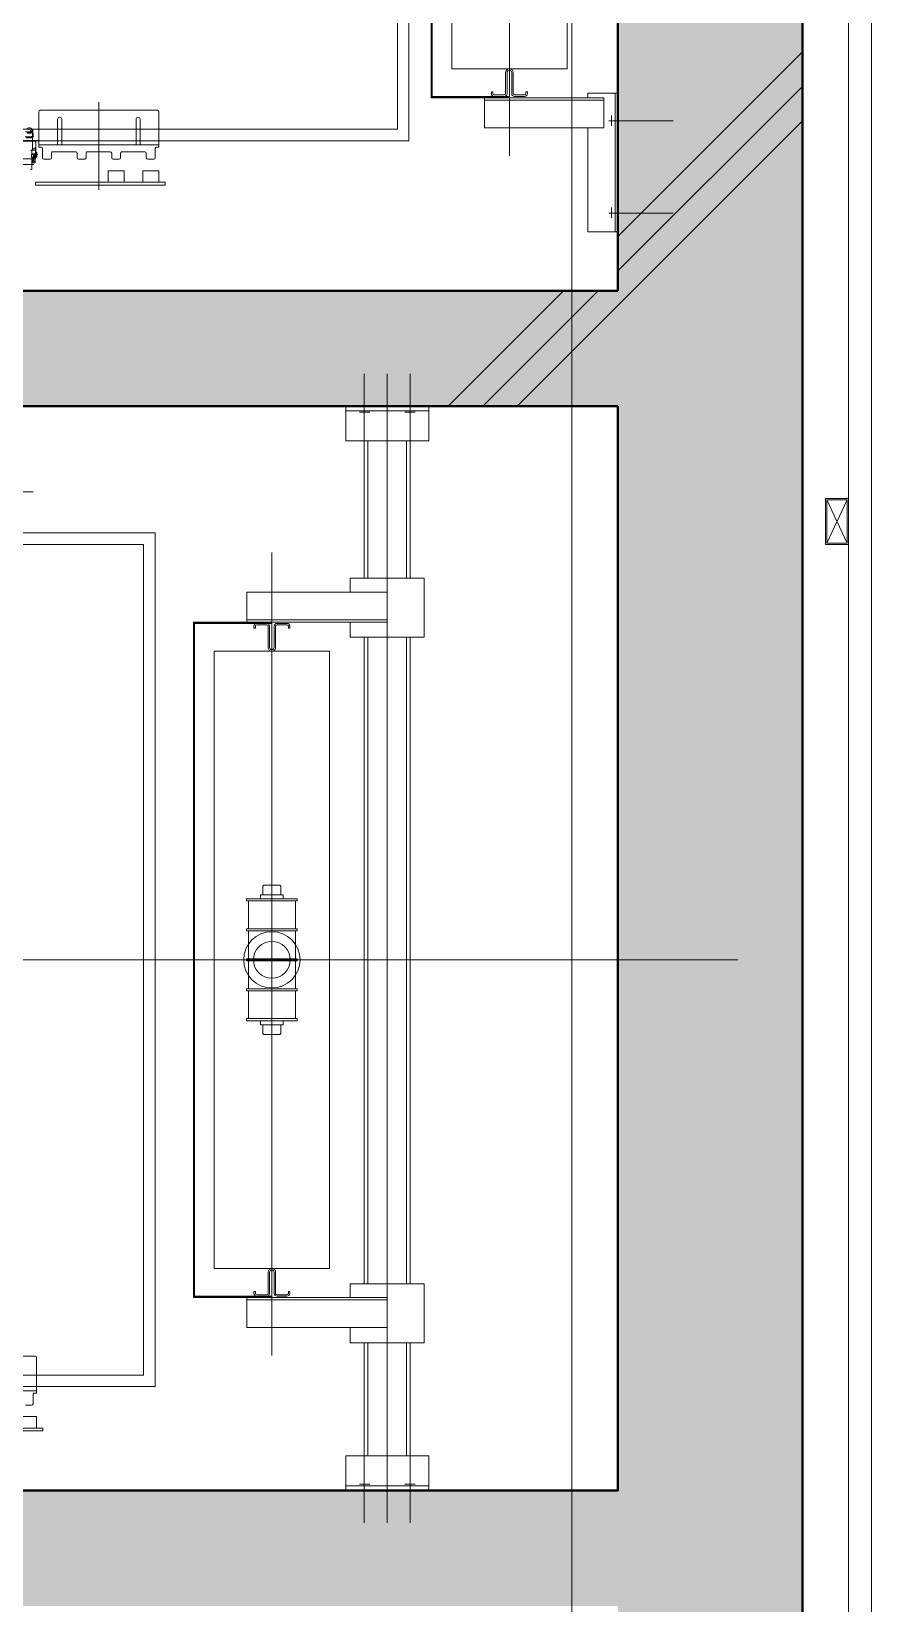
# Model space of a CAD drawing. Header units: millimetres. Extents: x 3546612 to 5615882, y 547008 to 3162891.
# Drawn here: x 5453404 to 5455225, y 2423723 to 2427130 of the extents above; entities that cross this region are included whole.
import ezdxf

# ---------------------------------------------------------------- set-up
doc = ezdxf.new("R2010")
doc.units = ezdxf.units.MM
for name, color, linetype, lineweight in [('XR-평면도$0$A-CNTL', 9, 'Continuous', 15), ('XR-평면도$0$A-CONC-LIN1', 9, 'Continuous', 40), ('XR-평면도$0$A-DWXM-ELEV', 9, 'Continuous', 18), ('XR-평면도$0$A-SECT-LIN2', 9, 'Continuous', 20), ('XR-평면도$0$A-SECT-LIN3', 9, 'Continuous', 18), ('XR-평면도$0$A-WAXM-PANL', 9, 'Continuous', 20), ('XR-평면도$0$A-XXXX-HATC', 9, 'Continuous', 18), ('XR-평면도$0$A-XXXX-OPEN', 9, 'Continuous', 15)]:
    doc.layers.add(name, color=color, linetype=linetype, lineweight=lineweight)
doc.layers.add('XR-평면도$0$A-CONC-SOLD', color=9, linetype='Continuous')

# ---------------------------------------------------------------- blocks, each defined once
blk = doc.blocks.new('XR-평면도$0$중심선(210216)')
at = {"layer": 'XR-평면도$0$A-CNTL', "ltscale": 300}
blk.add_lwpolyline([(132000, 206000), (132000, -10000)], dxfattribs=at)
blk = doc.blocks.new('XR-평면도$0$윈드컬럼(13000)_2')
at = {"layer": 'XR-평면도$0$A-SECT-LIN2'}
blk.add_lwpolyline([(-100, 3350), (-100, 3250), (-50, 3250), (-50, 3350)], close=True, dxfattribs=at)
at = {"layer": 'XR-평면도$0$A-SECT-LIN3'}
blk.add_lwpolyline([(-97, 3347), (-97, 3253), (-53, 3253), (-53, 3347)], close=True, dxfattribs=at)
at = {"layer": 'XR-평면도$0$A-XXXX-OPEN'}
for p, q in [((-97, 3253), (-53, 3347)), ((-97, 3347), (-53, 3253))]:
    blk.add_line(p, q, dxfattribs=at)
blk = doc.blocks.new('XR-평면도$0$ELEV_21인승(4호기)')
at = {"layer": 'XR-평면도$0$A-DWXM-ELEV'}
for p, q in [((1932, 2970), (1932, 2830.5)), ((2132, 2970), (2132, 2830.5)), ((1872, 2850), (1872, 2785)), ((1872, 2844), (2172, 2844)), ((1919.9, 2836.6), (1942.3, 2836.6)), ((2119.9, 2836.6), (2142.3, 2836.6)), ((2172, 2850), (2172, 2785)), ((1882, 2820), (1882, 2561.1)), ((1882, 2820), (1947, 2820)), ((1887, 2820), (1887, 2561.1)), ((1947, 2561.1), (1947, 2820)), ((1882, 2785), (1872, 2785)), ((1882, 2785), (1872, 2785)), ((1947, 2785), (2172, 2785)), ((1819, 2740), (481, 2740)), ((1819, 2740), (1819, 2490)), ((1869, 2654), (1872.8, 2654)), ((1869, 2654), (1869, 2650.8)), ((1869, 2650.8), (1872.8, 2650.8)), ((1875.8, 2647.8), (1875.8, 2626.2)), ((1879, 2647.8), (1879, 2626.2)), ((2007.6, 2615), (292.4, 2615)), ((1827.2, 2623.2), (1872.8, 2623.2)), ((1827.2, 2620), (1872.8, 2620)), ((1827.2, 2610), (1872.8, 2610)), ((1827.2, 2606.8), (1872.8, 2606.8)), ((1875.8, 2603.8), (1875.8, 2582.2)), ((1879, 2615), (1879, 2447.2)), ((1879, 2603.8), (1879, 2582.2)), ((1880.5, 2615), (1880.5, 2446.1)), ((1882, 2615), (1882, 2445)), ((1869, 2579.2), (1872.8, 2579.2)), ((1869, 2579.2), (1869, 2576)), ((1869, 2576), (1872.8, 2576)), ((1882, 2561.1), (1947, 2561.1)), ((1819, 2490), (481, 2490)), ((418, 2447.2), (1879, 2447.2)), ((418, 2446.1), (1880.5, 2446.1)), ((418, 2445), (1882, 2445)), ((325, 2397), (1975, 2397)), ((1975, 2397), (1975, 115)), ((350, 2372), (1950, 2372)), ((1950, 2372), (1950, 272)), ((1909, 1852), (1909, 1598)), ((1989, 1855), (1912, 1855)), ((1984, 1855), (1984, 1595)), ((1989, 1850.2), (1989, 1855)), ((2012, 1847.2), (1992, 1847.2)), ((2012, 1847.2), (2002, 1847.2)), ((2015, 1844.2), (2015, 1830.8)), ((2040, 1855), (2040, 1820)), ((2040, 1855), (2065, 1855)), ((2071, 1868.5), (2065, 1868.5)), ((2065, 1868.5), (2065, 1587.8)), ((2065, 1855), (2065, 1820)), ((2071, 1868.5), (2071, 1587.8)), ((1928.5, 1814.5), (1984, 1814.5)), ((1999, 1824.8), (1999, 1775.2)), ((2012, 1827.8), (2002, 1827.8)), ((2012, 1827.8), (2002, 1827.8)), ((2040, 1820), (2065, 1820)), ((1928.5, 1805.5), (1984, 1805.5)), ((2012, 1772.2), (2002, 1772.2)), ((2040, 1780), (2040, 1745)), ((2040, 1780), (2065, 1780)), ((2065, 1780), (2065, 1745)), ((1999, 1749.8), (1999, 1700.2)), ((2012, 1752.8), (2002, 1752.8)), ((2015, 1769.2), (2015, 1755.8)), ((2040, 1745), (2065, 1745)), ((1891.7, 1725), (2081.5, 1725)), ((1999, 1674.8), (1999, 1625.2)), ((2012, 1697.2), (2002, 1697.2)), ((2012, 1677.8), (2002, 1677.8)), ((2015, 1694.2), (2015, 1680.8)), ((1928.5, 1644.5), (1984, 1644.5)), ((1928.5, 1635.5), (1984, 1635.5)), ((2012, 1602.8), (1992, 1602.8)), ((2012, 1622.2), (2002, 1622.2)), ((2015, 1619.2), (2015, 1605.8)), ((1989, 1595), (1912, 1595)), ((1950, 1579.5), (1950, 1581)), ((1950.4, 1581.5), (1965.5, 1582.5)), ((1951.2, 1579.1), (1951.2, 1579.9)), ((1951.6, 1580.4), (1966.7, 1581.3)), ((1995.1, 1580.9), (1955.1, 1580.9)), ((1955.1, 1580.9), (1955.1, 1576.8)), ((1955.3, 1580.9), (1955.3, 1566.2)), ((1955.7, 1578.9, 1.1), (1956.1, 1578.5, 1.1)), ((1957.6, 1579.2), (1958.5, 1579.2)), ((1957.6, 1569.2), (1957.6, 1579.2)), ((1958.5, 1579.2), (1958.5, 1569.2)), ((1965.5, 1583.5), (1966.7, 1583.5)), ((1965.5, 1582.5), (1965.5, 1583.5)), ((1965.5, 1579.6), (1966.7, 1579.6)), ((1965.5, 1578.5), (1965.5, 1579.6)), ((1966.7, 1565.2), (1966.7, 1583.5)), ((1968.3, 1580.9), (1968.3, 1567.7)), ((1974.5, 1588, -1.2), (1974.5, 1595)), ((1974.5, 1588), (1974.5, 1542)), ((1974.5, 1588), (2009.5, 1588)), ((1976.1, 1588), (1976.1, 1542)), ((1976.1, 1580.9), (1976.1, 1548.6)), ((1989, 1599.8), (1989, 1595)), ((1991.1, 1587.5), (1991.1, 1584.3)), ((1991.1, 1587.5), (2013.5, 1587.5)), ((1991.1, 1584.3), (1995.1, 1584.3)), ((1995.1, 1587.5), (1995.1, 1576.8)), ((2037.1, 1580), (1995.1, 1580)), ((1999.6, 1590.5), (2010.6, 1590.5)), ((1999.6, 1590.5), (1999.6, 1587.5)), ((2003.6, 1587.5), (2003.6, 1580)), ((2003.6, 1584.3), (2011.6, 1584.3)), ((2003.6, 1583.3), (2011.6, 1583.3)), ((2004.6, 1579.9), (2004.6, 1585.2)), ((2005.1, 1592.8), (2005.1, 1585)), ((2011.6, 1586.2), (2005.6, 1586.2)), ((2011.6, 1578.9), (2005.6, 1578.9)), ((2009.9, 1582.6), (2021.3, 1582.6)), ((2010.3, 1582.6), (2017.9, 1582.6)), ((2010.6, 1590.5), (2010.6, 1587.5)), ((2011.6, 1587.1), (2011.6, 1580)), ((2011.6, 1587.1), (2019.6, 1587.1)), ((2011.6, 1578.9), (2011.6, 1586.2)), ((2011.6, 1584.1), (2019.6, 1584.1)), ((2011.6, 1584.1), (2016.6, 1584.1)), ((2011.6, 1581.1), (2019.6, 1581.1)), ((2011.6, 1581.1), (2016.6, 1581.1)), ((2013.5, 1587.5), (2013.5, 1587.1)), ((2014.5, 1547), (2014.5, 1583)), ((2016.6, 1581.1), (2016.6, 1584.1)), ((2019.6, 1587.1), (2023.1, 1587.1)), ((2019.6, 1587.1), (2019.6, 1580)), ((2023.1, 1587.1), (2023.1, 1580)), ((2026.1, 1583.9), (2026.1, 1548.1)), ((2037.1, 1576.8), (2037.1, 1580)), ((2065, 1587.8), (2071, 1587.8))]:
    blk.add_line(p, q, dxfattribs=at)
for centre, radius, start, end in [((1872.8, 2647.8), 6.2, 0, 90), ((1872.8, 2647.8), 3, 0, 90), ((1872.8, 2626.2), 3, 270, 0), ((1872.8, 2626.2), 6.2, 270, 0), ((1827.2, 2615), 8.2, 90, 270), ((1827.2, 2615), 5, 90, 270), ((1872.8, 2603.8), 6.2, 0, 90), ((1872.8, 2603.8), 3, 0, 90), ((1872.8, 2582.2), 3, 270, 0), ((1872.8, 2582.2), 6.2, 270, 0), ((1912, 1852), 3, 90, 180), ((1992, 1850.2), 3, 180, 270), ((2012, 1844.2), 3, 0, 90), ((1928.5, 1810), 4.5, 90, 270), ((2002, 1824.8), 3, 90, 180), ((2012, 1830.8), 3, 270, 0), ((2002, 1775.2), 3, 180, 270), ((2012, 1769.2), 3, 0, 90), ((2002, 1749.8), 3, 90, 180), ((2012, 1755.8), 3, 270, 0), ((2002, 1700.2), 3, 180, 270), ((2002, 1674.8), 3, 90, 180), ((2012, 1694.2), 3, 0, 90), ((2012, 1680.8), 3, 270, 0), ((1928.5, 1640), 4.5, 90, 270), ((1992, 1599.8), 3, 90, 180), ((2002, 1625.2), 3, 180, 270), ((2012, 1619.2), 3, 0, 90), ((2012, 1605.8), 3, 270, 0), ((1912, 1598), 3, 180, 270), ((1952.9, 1574.3), 5.96, 119.7974, 240.2026), ((1950.5, 1581), 0.5, 93.0857, 180), ((1950.7, 1579.1), 0.5, 295.4695, 0), ((1951.7, 1579.9), 0.5, 93.6982, 180), ((1956.3, 1574.3, 1.1), 4.61, 97.8828, 170.5269), ((2005.6, 1585.2), 1, 90, 180), ((2005.6, 1579.9), 1, 180, 270), ((2009.5, 1583), 5, 0, 90)]:
    blk.add_arc(centre, radius, start, end, dxfattribs=at)
blk = doc.blocks.new('XR-평면도$0$ELEV_16인승(2호기)')
at = {"layer": 'XR-평면도$0$A-CNTL'}
blk.add_line((1400, 217.7), (1400, 3385), dxfattribs=at)
at = {"layer": 'XR-평면도$0$A-DWXM-ELEV'}
for p, q in [((200, 2715), (275, 2715)), ((200, 2715), (200, 2535)), ((210, 2715), (210, 2535)), ((275, 2715), (275, 2535)), ((2550, 2715), (2475, 2715)), ((2475, 2715), (2475, 2535)), ((2540, 2715), (2540, 2535)), ((2550, 2715), (2550, 2535)), ((130, 2675), (219.5, 2675)), ((275, 2675), (200, 2675)), ((213.4, 2662.9), (213.4, 2685.3)), ((275, 2675), (573, 2675)), ((573, 2675), (275, 2675)), ((275, 2667), (573, 2667)), ((701, 2675), (2102, 2675)), ((2102, 2675, 0), (701, 2675, 0)), ((701, 2667, 0), (2102, 2667, 0)), ((2230, 2675), (2475, 2675)), ((2475, 2675, 0), (2230, 2675, 0)), ((2230, 2667, 0), (2475, 2667, 0)), ((2475, 2675), (2550, 2675)), ((2620, 2675), (2530.5, 2675)), ((2536.6, 2662.9), (2536.6, 2685.3)), ((2620, 2625), (130, 2625)), ((603, 2625), (603, 2321.1)), ((603, 2625), (668, 2625)), ((663, 2625), (663, 2321.1)), ((668, 2625), (668, 2321.1)), ((2132, 2625), (2132, 2321.1)), ((2132, 2625), (2197, 2625)), ((2137, 2625), (2137, 2321.1)), ((2197, 2625), (2197, 2321.1)), ((130, 2575), (219.5, 2575)), ((275, 2575), (200, 2575)), ((213.4, 2587.1), (213.4, 2564.7)), ((275, 2583), (573, 2583)), ((275, 2575), (573, 2575)), ((573, 2575), (275, 2575)), ((701, 2583, 0), (2102, 2583, 0)), ((701, 2575), (2102, 2575)), ((2102, 2575, 0), (701, 2575, 0)), ((2230, 2583, 0), (2475, 2583, 0)), ((2230, 2575), (2475, 2575)), ((2475, 2575, 0), (2230, 2575, 0)), ((2475, 2575), (2550, 2575)), ((2620, 2575), (2530.5, 2575)), ((2536.6, 2587.1), (2536.6, 2564.7)), ((275, 2535), (200, 2535)), ((2475, 2535), (2550, 2535)), ((2069, 2500), (731, 2500)), ((731, 2500), (731, 2250)), ((2069, 2500), (2069, 2250)), ((1267.5, 2430), (1267.5, 2320)), ((1272.5, 2430), (1267.5, 2430)), ((1272.5, 2430), (1272.5, 2320)), ((1332.5, 2426), (1272.5, 2426)), ((1332.5, 2430), (1332.5, 2320)), ((1337.5, 2430), (1332.5, 2430)), ((1337.5, 2430), (1337.5, 2320)), ((1337.5, 2426), (1397.5, 2426)), ((1397.5, 2430), (1397.5, 2320)), ((1397.5, 2430), (1402.5, 2430)), ((1402.5, 2430), (1402.5, 2320)), ((1402.5, 2426), (1462.5, 2426)), ((1462.5, 2430), (1462.5, 2320)), ((1462.5, 2430), (1467.5, 2430)), ((1467.5, 2430), (1467.5, 2320)), ((1467.5, 2426), (1527.5, 2426)), ((1527.5, 2430), (1527.5, 2320)), ((1527.5, 2430), (1532.5, 2430)), ((1532.5, 2430), (1532.5, 2320)), ((671, 2407.8), (671, 2386.2)), ((674.2, 2407.8), (674.2, 2386.2)), ((681, 2414), (677.2, 2414)), ((681, 2410.8), (677.2, 2410.8)), ((681, 2414), (681, 2410.8)), ((1240.1, 2394.6), (1238.1, 2392.6)), ((1238.1, 2392.6), (1238.1, 2357.4)), ((1240.1, 2394.6), (1258.9, 2394.6)), ((1258.9, 2399.5), (1258.9, 2350.5)), ((1267.5, 2399.5), (1258.9, 2399.5)), ((1532.5, 2399.5), (1541.1, 2399.5)), ((1541.1, 2399.5), (1541.1, 2350.5)), ((1559.9, 2394.6), (1541.1, 2394.6)), ((1559.9, 2394.6), (1561.9, 2392.6)), ((1561.9, 2392.6), (1561.9, 2357.4)), ((2119, 2414), (2122.8, 2414)), ((2119, 2414), (2119, 2410.8)), ((2119, 2410.8), (2122.8, 2410.8)), ((2125.8, 2407.8), (2125.8, 2386.2)), ((2129, 2407.8), (2129, 2386.2)), ((2257.6, 2375), (517.4, 2375)), ((668, 2205), (668, 2375)), ((669.5, 2375), (669.5, 2205)), ((671, 2375), (671, 2205)), ((671, 2363.8), (671, 2342.2)), ((674.2, 2363.8), (674.2, 2342.2)), ((722.8, 2383.2), (677.2, 2383.2)), ((722.8, 2380), (677.2, 2380)), ((722.8, 2370), (677.2, 2370)), ((722.8, 2366.8), (677.2, 2366.8)), ((1238.1, 2357.4), (1240.1, 2355.4)), ((1240.1, 2355.4), (1258.9, 2355.4)), ((1559.9, 2355.4), (1541.1, 2355.4)), ((1561.9, 2357.4), (1559.9, 2355.4)), ((2077.2, 2383.2), (2122.8, 2383.2)), ((2077.2, 2380), (2122.8, 2380)), ((2077.2, 2370), (2122.8, 2370)), ((2077.2, 2366.8), (2122.8, 2366.8)), ((2125.8, 2363.8), (2125.8, 2342.2)), ((2129, 2375), (2129, 2207.2)), ((2129, 2363.8), (2129, 2342.2)), ((2130.5, 2375), (2130.5, 2206.1)), ((2132, 2375), (2132, 2205)), ((668, 2321.1), (603, 2321.1)), ((681, 2339.2), (677.2, 2339.2)), ((681, 2336), (677.2, 2336)), ((681, 2339.2), (681, 2336)), ((1267.5, 2350.5), (1258.9, 2350.5)), ((1272.5, 2320), (1267.5, 2320)), ((1332.5, 2324), (1272.5, 2324)), ((1337.5, 2320), (1332.5, 2320)), ((1337.5, 2324), (1397.5, 2324)), ((1397.5, 2320), (1402.5, 2320)), ((1402.5, 2324), (1462.5, 2324)), ((1462.5, 2320), (1467.5, 2320)), ((1467.5, 2324), (1527.5, 2324)), ((1527.5, 2320), (1532.5, 2320)), ((1532.5, 2350.5), (1541.1, 2350.5)), ((2119, 2339.2), (2122.8, 2339.2)), ((2119, 2339.2), (2119, 2336)), ((2119, 2336), (2122.8, 2336)), ((2132, 2321.1), (2197, 2321.1)), ((2069, 2250), (731, 2250)), ((668, 2207.2), (2129, 2207.2)), ((668, 2206.1), (2130.5, 2206.1)), ((668, 2205), (2132, 2205)), ((475, 2122), (475, 390)), ((475, 2122), (2325, 2122)), ((2325, 2122), (2325, 390)), ((500, 2097), (2300, 2097)), ((500, 2097), (500, 547)), ((2300, 2097), (2300, 547)), ((2421, 1878.5), (2415, 1878.5)), ((2415, 1878.5), (2415, 1597.8)), ((2421, 1878.5), (2421, 1597.8)), ((386, 1857.2), (386, 1511.9)), ((2259, 1862), (2259, 1608)), ((2339, 1865), (2262, 1865)), ((2334, 1865), (2334, 1605)), ((2339, 1860.2), (2339, 1865)), ((2362, 1857.2), (2342, 1857.2)), ((2362, 1857.2), (2352, 1857.2)), ((2365, 1854.2), (2365, 1840.8)), ((2390, 1865), (2390, 1830)), ((2390, 1865), (2415, 1865)), ((2415, 1865), (2415, 1830))]:
    blk.add_line(p, q, dxfattribs=at)
for points in [[(668, 2545), (701, 2545), (701, 2705), (573, 2705), (573, 2545), (603, 2545)], [(2197, 2545), (2230, 2545), (2230, 2705), (2102, 2705), (2102, 2545), (2132, 2545)]]:
    blk.add_lwpolyline(points, dxfattribs=at)
for radius in [61, 61, 40]:
    blk.add_circle((1400, 2375), radius, dxfattribs=at)
for centre, radius, start, end in [((677.2, 2407.8), 6.2, 90, 180), ((677.2, 2386.2), 6.2, 180, 270), ((677.2, 2407.8), 3, 90, 180), ((677.2, 2386.2), 3, 180, 270), ((2122.8, 2407.8), 6.2, 0, 90), ((2122.8, 2407.8), 3, 0, 90), ((2122.8, 2386.2), 3, 270, 0), ((2122.8, 2386.2), 6.2, 270, 0), ((677.2, 2363.8), 6.2, 90, 180), ((677.2, 2363.8), 3, 90, 180), ((722.8, 2375), 8.2, 270, 90), ((722.8, 2375), 5, 270, 90), ((2077.2, 2375), 8.2, 90, 270), ((2077.2, 2375), 5, 90, 270), ((2122.8, 2363.8), 6.2, 0, 90), ((2122.8, 2363.8), 3, 0, 90), ((677.2, 2342.2), 6.2, 180, 270), ((677.2, 2342.2), 3, 180, 270), ((2122.8, 2342.2), 3, 270, 0), ((2122.8, 2342.2), 6.2, 270, 0), ((2262, 1862), 3, 90, 180), ((2342, 1860.2), 3, 180, 270), ((2362, 1854.2), 3, 0, 90)]:
    blk.add_arc(centre, radius, start, end, dxfattribs=at)
blk = doc.blocks.new('XR-평면도$0$CORE_03_06_B2F 3F에서8F (230330)')
at = {"layer": 'XR-평면도$0$A-CONC-SOLD'}
h = blk.add_hatch(dxfattribs=at)
h.set_pattern_fill('CONC', color=256, scale=100, angle=180)
h.set_pattern_definition([(225, (259193, 729020.6), (2121.32, -2121.32), []), (225, (259193, 728945.6), (2121.32, -2121.32), []), (225, (259193, 728870.6), (2121.32, -2121.32), [])])
h.paths.add_polyline_path([(0, 0), (10950, 0), (10950, 10700), (10550, 10700), (10550, 10000), (7300, 10000), (7300, 9550), (7550, 9550), (7550, 9750), (10550, 9750), (10550, 7250), (8850, 7250), (8850, 7000), (10550, 7000), (10550, 400), (7550, 400), (7550, 7000), (7750, 7000), (7750, 7250), (7550, 7250), (7550, 8450), (7300, 8450), (7300, 5550), (6850, 5550), (6850, 5300), (7300, 5300), (7300, 400), (3500, 400), (3500, 900), (3250, 900), (3250, 400), (400, 400), (400, 2700), (3250, 2700), (3250, 2200), (3500, 2200), (3500, 3500), (3250, 3500), (3250, 2950), (400, 2950), (400, 5300), (3250, 5300), (3250, 4700), (3500, 4700), (3500, 5300), (5750, 5300), (5750, 5550), (5300, 5550), (5300, 7900), (5050, 7900), (5050, 5550), (400, 5550), (400, 9100), (1300, 9100), (1300, 9350), (400, 9350), (400, 12000), (2400, 12000), (2400, 9350), (1915, 9350), (1915, 9100), (3550, 9100), (3550, 9350), (2650, 9350), (2650, 12000), (5050, 12000), (5050, 9350), (4150, 9350), (4150, 9100), (5300, 9100), (5300, 12000), (5750, 12000), (5750, 12400), (0, 12400)])
h.paths.add_polyline_path([(6850, 12000), (10550, 12000), (10550, 11800), (10950, 11800), (10950, 12400), (6850, 12400)], flags=17)
at = {"layer": 'XR-평면도$0$A-XXXX-HATC'}
h = blk.add_hatch(color=253, dxfattribs=at)
h.dxf.hatch_style = 1
h.paths.add_polyline_path([(0, 12400), (0, 0), (10950, 0), (10950, 10685), (10550, 10685), (10550, 10000), (7300, 10000), (7300, 9615), (7550, 9615), (7550, 9750), (10550, 9750), (10550, 7250), (8765, 7250), (8765, 7000), (10550, 7000), (10550, 400), (7550, 400), (7550, 7000), (7635, 7000), (7635, 7250), (7550, 7250), (7550, 8485), (7300, 8485), (7300, 5550), (6865, 5550), (6865, 5300), (7300, 5300), (7300, 400), (3500, 400), (3500, 900), (3250, 900), (3250, 400), (400, 400), (400, 2700), (3250, 2700), (3250, 2200), (3500, 2200), (3500, 3475), (3250, 3475), (3250, 2950), (400, 2950), (400, 5300), (3250, 5300), (3250, 4775), (3500, 4775), (3500, 5300), (5735, 5300), (5735, 5550), (400, 5550), (400, 9100), (1285, 9100), (1285, 9350), (400, 9350), (400, 12000), (2400, 12000), (2400, 9350), (1915, 9350), (1915, 9100), (4235, 9100), (4235, 9350), (2650, 9350), (2650, 12000), (5050, 12000), (5050, 9350), (4865, 9350), (4865, 9100), (5300, 9100), (5300, 12000), (5735, 12000), (5735, 12400)])
h.paths.add_polyline_path([(6865, 12000), (6865, 12400), (10950, 12400), (10950, 11815), (10550, 11815), (10550, 12000)])
at = {"layer": 'XR-평면도$0$A-CONC-LIN1'}
for p, q in [((3250, 2950), (400, 2950)), ((3250, 2700), (400, 2700))]:
    blk.add_line(p, q, dxfattribs=at)
for points in [[(5735, 12400), (0, 12400), (0, 0), (10950, 0), (10950, 10685), (10550, 10685)], [(3250, 5300), (400, 5300), (400, 2950)], [(400, 2700), (400, 400), (3250, 400)]]:
    blk.add_lwpolyline(points, dxfattribs=at)
at = {"rotation": 90}
for name, p in [('XR-평면도$0$ELEV_16인승(2호기)', (3525, 2750)), ('XR-평면도$0$ELEV_21인승(4호기)', (3250, 400))]:
    blk.add_blockref(name, p, dxfattribs=at)

msp = doc.modelspace()

# ---------------------------------------------------------------- linework, layer by layer
at = {"layer": 'XR-평면도$0$A-WAXM-PANL'}
for points in [[(5443575, 2338717.6), (5455225, 2338717.6), (5455225, 2429267.6), (5455075, 2429267.6)], [(5443575, 2338717.6), (5455225, 2338717.6), (5455225, 2429267.6), (5455075, 2429267.6)], [(5443575, 2338717.6), (5455225, 2338717.6), (5455225, 2429267.6), (5455075, 2429267.6)], [(5443575, 2338767.6), (5455175, 2338767.6), (5455175, 2429217.6), (5455075, 2429217.6)], [(5443575, 2338767.6), (5455175, 2338767.6), (5455175, 2429217.6), (5455075, 2429217.6)], [(5443575, 2338767.6), (5455175, 2338767.6), (5455175, 2429217.6), (5455075, 2429217.6)]]:
    msp.add_lwpolyline(points, dxfattribs=at)

# ---------------------------------------------------------------- block references
at = {"rotation": 180}
for name, p in [('XR-평면도$0$CORE_03_06_B2F 3F에서8F (230330)', (5455075, 2429267.6)), ('XR-평면도$0$CORE_03_06_B2F 3F에서8F (230330)', (5455075, 2429267.6)), ('XR-평면도$0$CORE_03_06_B2F 3F에서8F (230330)', (5455075, 2429267.6)), ('XR-평면도$0$윈드컬럼(13000)_2', (5455075, 2429367.6)), ('XR-평면도$0$윈드컬럼(13000)_2', (5455075, 2429367.6)), ('XR-평면도$0$윈드컬럼(13000)_2', (5455075, 2429367.6))]:
    msp.add_blockref(name, p, dxfattribs=at)
at = {"layer": 'XR-평면도$0$A-CNTL'}
msp.add_blockref('XR-평면도$0$중심선(210216)', (5322575, 2339367.6), dxfattribs=at)

doc.saveas('drawing.dxf')
